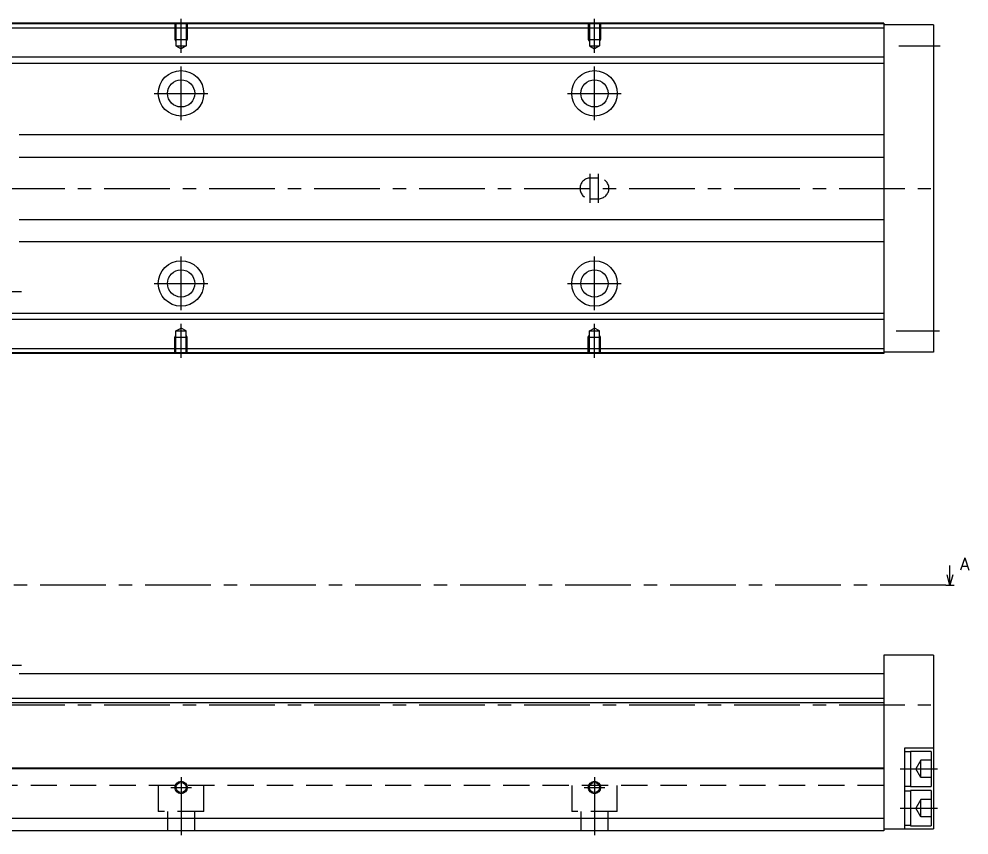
# Model space of a CAD drawing. Extents: x -2 to 939, y -8 to 353.
# Drawn here: x 709.5 to 939.3, y 9 to 206.5 of the extents above; entities that cross this region are included whole.
import ezdxf

# ---------------------------------------------------------------- set-up
doc = ezdxf.new("R2010")
doc.units = 0
doc.header["$LTSCALE"] = 0.5
doc.linetypes.add('CENTER', pattern=[50.8, 31.75, -6.35, 6.35, -6.35])
doc.linetypes.add('DASHED', pattern=[19.05, 12.7, -6.35])
for name, color, linetype in [('MSM_CENTER', 1, 'CENTER'), ('MSM_CONTINUOUS', 7, 'CONTINUOUS'), ('MSM_DASHED', 4, 'DASHED'), ('MSM_NARROW', 5, 'CONTINUOUS'), ('MSM_PART_NUMBER', 7, 'CONTINUOUS')]:
    doc.layers.add(name, color=color, linetype=linetype)
doc.styles.get("Standard").update_dxf_attribs({"font": 'txt.shx', "height": 3, "bigfont": 'bigfont.shx'})

msp = doc.modelspace()

# ---------------------------------------------------------------- linework, layer by layer
at = {"layer": 'MSM_CENTER'}
for p, q in [((748.67, 198.29), (748.67, 206.5)), ((848.67, 198.29), (848.67, 206.5)), ((922.34, 200), (932.29, 200)), ((748.67, 182), (748.67, 195)), ((848.67, 182), (848.67, 195)), ((742.17, 188.5), (755.17, 188.5)), ((842.17, 188.5), (855.17, 188.5)), ((847.67, 162), (847.67, 169)), ((849.67, 162), (849.67, 169)), ((323.67, 165.5), (932.67, 165.5)), ((748.67, 136), (748.67, 149)), ((848.67, 136), (848.67, 149)), ((742.17, 142.5), (755.17, 142.5)), ((842.17, 142.5), (855.17, 142.5)), ((710.07, 140.5), (698.47, 140.5)), ((748.67, 124.5), (748.67, 132.71)), ((848.67, 124.5), (848.67, 132.71)), ((921.67, 131), (932.17, 131)), ((933.67, 69.5), (320.67, 69.5)), ((710.07, 50), (698.47, 50)), ((323.67, 40.5), (932.67, 40.5)), ((748.67, 23), (748.67, 9)), ((848.67, 23), (848.67, 9)), ((922.67, 25), (931.67, 25)), ((746.17, 20.5), (751.17, 20.5)), ((846.17, 20.5), (851.17, 20.5)), ((922.67, 15.5), (931.67, 15.5))]:
    msp.add_line(p, q, dxfattribs=at)
at = {"layer": 'MSM_CONTINUOUS'}
for p, q in [((918.67, 205.5), (378.67, 205.5)), ((918.67, 205.3), (378.67, 205.3)), ((918.67, 205.5), (918.67, 125.5)), ((930.67, 205.1), (918.67, 205.1)), ((930.67, 205.1), (930.67, 125.9)), ((918.67, 204.3), (378.67, 204.3)), ((918.67, 197.25), (701.47, 197.25)), ((918.67, 195.75), (701.47, 195.75)), ((918.67, 178.43), (709.47, 178.43)), ((918.67, 173), (709.47, 173)), ((709.47, 158), (918.67, 158)), ((918.67, 152.57), (709.47, 152.57)), ((918.67, 135.25), (701.47, 135.25)), ((918.67, 133.75), (701.47, 133.75)), ((918.67, 126.7), (378.67, 126.7)), ((918.67, 125.7), (378.67, 125.7)), ((918.67, 125.5), (378.67, 125.5)), ((930.67, 125.9), (918.67, 125.9)), ((934.67, 69.5), (934.67, 74.23)), ((934.67, 69.5), (934, 72)), ((935.34, 72), (934.67, 69.5)), ((933.67, 69.5), (935.67, 69.5)), ((918.67, 52.5), (918.67, 10)), ((930.67, 52.5), (918.67, 52.5)), ((930.67, 52.5), (930.67, 10.5)), ((918.67, 48), (709.47, 48)), ((918.67, 42), (378.67, 42)), ((918.67, 41), (378.67, 41)), ((923.67, 30), (923.67, 10.5)), ((930.67, 30), (923.67, 30)), ((925.17, 29.15), (923.67, 29.15)), ((930.17, 29.25), (925.17, 29.25)), ((925.17, 29.25), (925.17, 20.75)), ((930.17, 29.25), (930.17, 20.75)), ((918.67, 25.2), (378.67, 25.2)), ((918.67, 25), (378.67, 25)), ((923.67, 20.85), (925.17, 20.85)), ((925.17, 20.75), (930.17, 20.75)), ((925.17, 19.65), (923.67, 19.65)), ((925.17, 19.75), (925.17, 11.25)), ((930.17, 19.75), (925.17, 19.75)), ((930.17, 19.75), (930.17, 11.25)), ((918.67, 13), (378.67, 13)), ((918.67, 10), (378.67, 10)), ((918.67, 10.5), (930.67, 10.5)), ((923.67, 11.35), (925.17, 11.35)), ((925.17, 11.25), (930.17, 11.25))]:
    msp.add_line(p, q, dxfattribs=at)
for centre, radius in [((748.67, 188.5), 5.5), ((848.67, 188.5), 5.5), ((748.67, 188.5), 3.3), ((848.67, 188.5), 3.3), ((748.67, 142.5), 5.5), ((848.67, 142.5), 5.5), ((748.67, 142.5), 3.3), ((848.67, 142.5), 3.3), ((748.67, 20.5), 1.23), ((848.67, 20.5), 1.23)]:
    msp.add_circle(centre, radius, dxfattribs=at)
at = {"layer": 'MSM_DASHED'}
for p, q in [((747.17, 205.5), (747.17, 201.5)), ((747.44, 205.5), (747.44, 200)), ((749.9, 205.5), (749.9, 200)), ((750.17, 205.5), (750.17, 201.5)), ((847.17, 205.5), (847.17, 201.5)), ((847.44, 205.5), (847.44, 200)), ((849.9, 205.5), (849.9, 200)), ((850.17, 205.5), (850.17, 201.5)), ((747.17, 201.5), (750.17, 201.5)), ((747.17, 201.5), (747.44, 201.03)), ((747.44, 200), (749.9, 200)), ((747.44, 200), (748.67, 199.29)), ((749.9, 200), (748.67, 199.29)), ((750.17, 201.5), (749.9, 201.03)), ((847.17, 201.5), (850.17, 201.5)), ((847.17, 201.5), (847.44, 201.03)), ((847.44, 200), (849.9, 200)), ((847.44, 200), (848.67, 199.29)), ((849.9, 200), (848.67, 199.29)), ((850.17, 201.5), (849.9, 201.03)), ((849.67, 168), (847.67, 168)), ((847.67, 163), (849.67, 163)), ((747.44, 131), (748.67, 131.71)), ((747.44, 131), (749.9, 131)), ((747.44, 125.5), (747.44, 131)), ((749.9, 131), (748.67, 131.71)), ((749.9, 125.5), (749.9, 131)), ((847.44, 131), (848.67, 131.71)), ((847.44, 131), (849.9, 131)), ((847.44, 125.5), (847.44, 131)), ((849.9, 131), (848.67, 131.71)), ((849.9, 125.5), (849.9, 131)), ((747.17, 129.5), (747.44, 129.97)), ((747.17, 129.5), (750.17, 129.5)), ((747.17, 125.5), (747.17, 129.5)), ((750.17, 129.5), (749.9, 129.97)), ((750.17, 125.5), (750.17, 129.5)), ((847.17, 129.5), (847.44, 129.97)), ((847.17, 129.5), (850.17, 129.5)), ((847.17, 125.5), (847.17, 129.5)), ((850.17, 129.5), (849.9, 129.97)), ((850.17, 125.5), (850.17, 129.5)), ((927.67, 27.12), (926.44, 25)), ((930.17, 27.12), (927.67, 27.12)), ((927.67, 22.88), (927.67, 27.12)), ((918.67, 25.2), (378.67, 25.2)), ((918.67, 25), (378.67, 25)), ((927.67, 22.88), (926.44, 25)), ((927.67, 25), (930.17, 25)), ((918.67, 21), (378.67, 21)), ((743.17, 21), (743.17, 14.7)), ((754.17, 14.7), (754.17, 21)), ((843.17, 21), (843.17, 14.7)), ((854.17, 14.7), (854.17, 21)), ((930.17, 22.88), (927.67, 22.88)), ((927.67, 17.62), (926.44, 15.5)), ((927.67, 13.38), (927.67, 17.62)), ((930.17, 17.62), (927.67, 17.62)), ((754.17, 14.7), (743.17, 14.7)), ((745.37, 14.7), (745.37, 10)), ((751.97, 10), (751.97, 14.7)), ((854.17, 14.7), (843.17, 14.7)), ((845.37, 14.7), (845.37, 10)), ((851.97, 10), (851.97, 14.7)), ((927.67, 13.38), (926.44, 15.5)), ((927.67, 15.5), (930.17, 15.5)), ((930.17, 13.38), (927.67, 13.38))]:
    msp.add_line(p, q, dxfattribs=at)
for centre, start, end in [((847.67, 165.5), 90, 270), ((849.67, 165.5), 270, 90)]:
    msp.add_arc(centre, 2.5, start, end, dxfattribs=at)
at = {"layer": 'MSM_NARROW'}
for centre in [(748.67, 20.5), (848.67, 20.5)]:
    msp.add_circle(centre, 1.5, dxfattribs=at)

# ---------------------------------------------------------------- texts
at = {"layer": 'MSM_PART_NUMBER'}
msp.add_text('A', height=3, dxfattribs=at).set_placement((937.1, 73.08))

doc.saveas('drawing.dxf')
